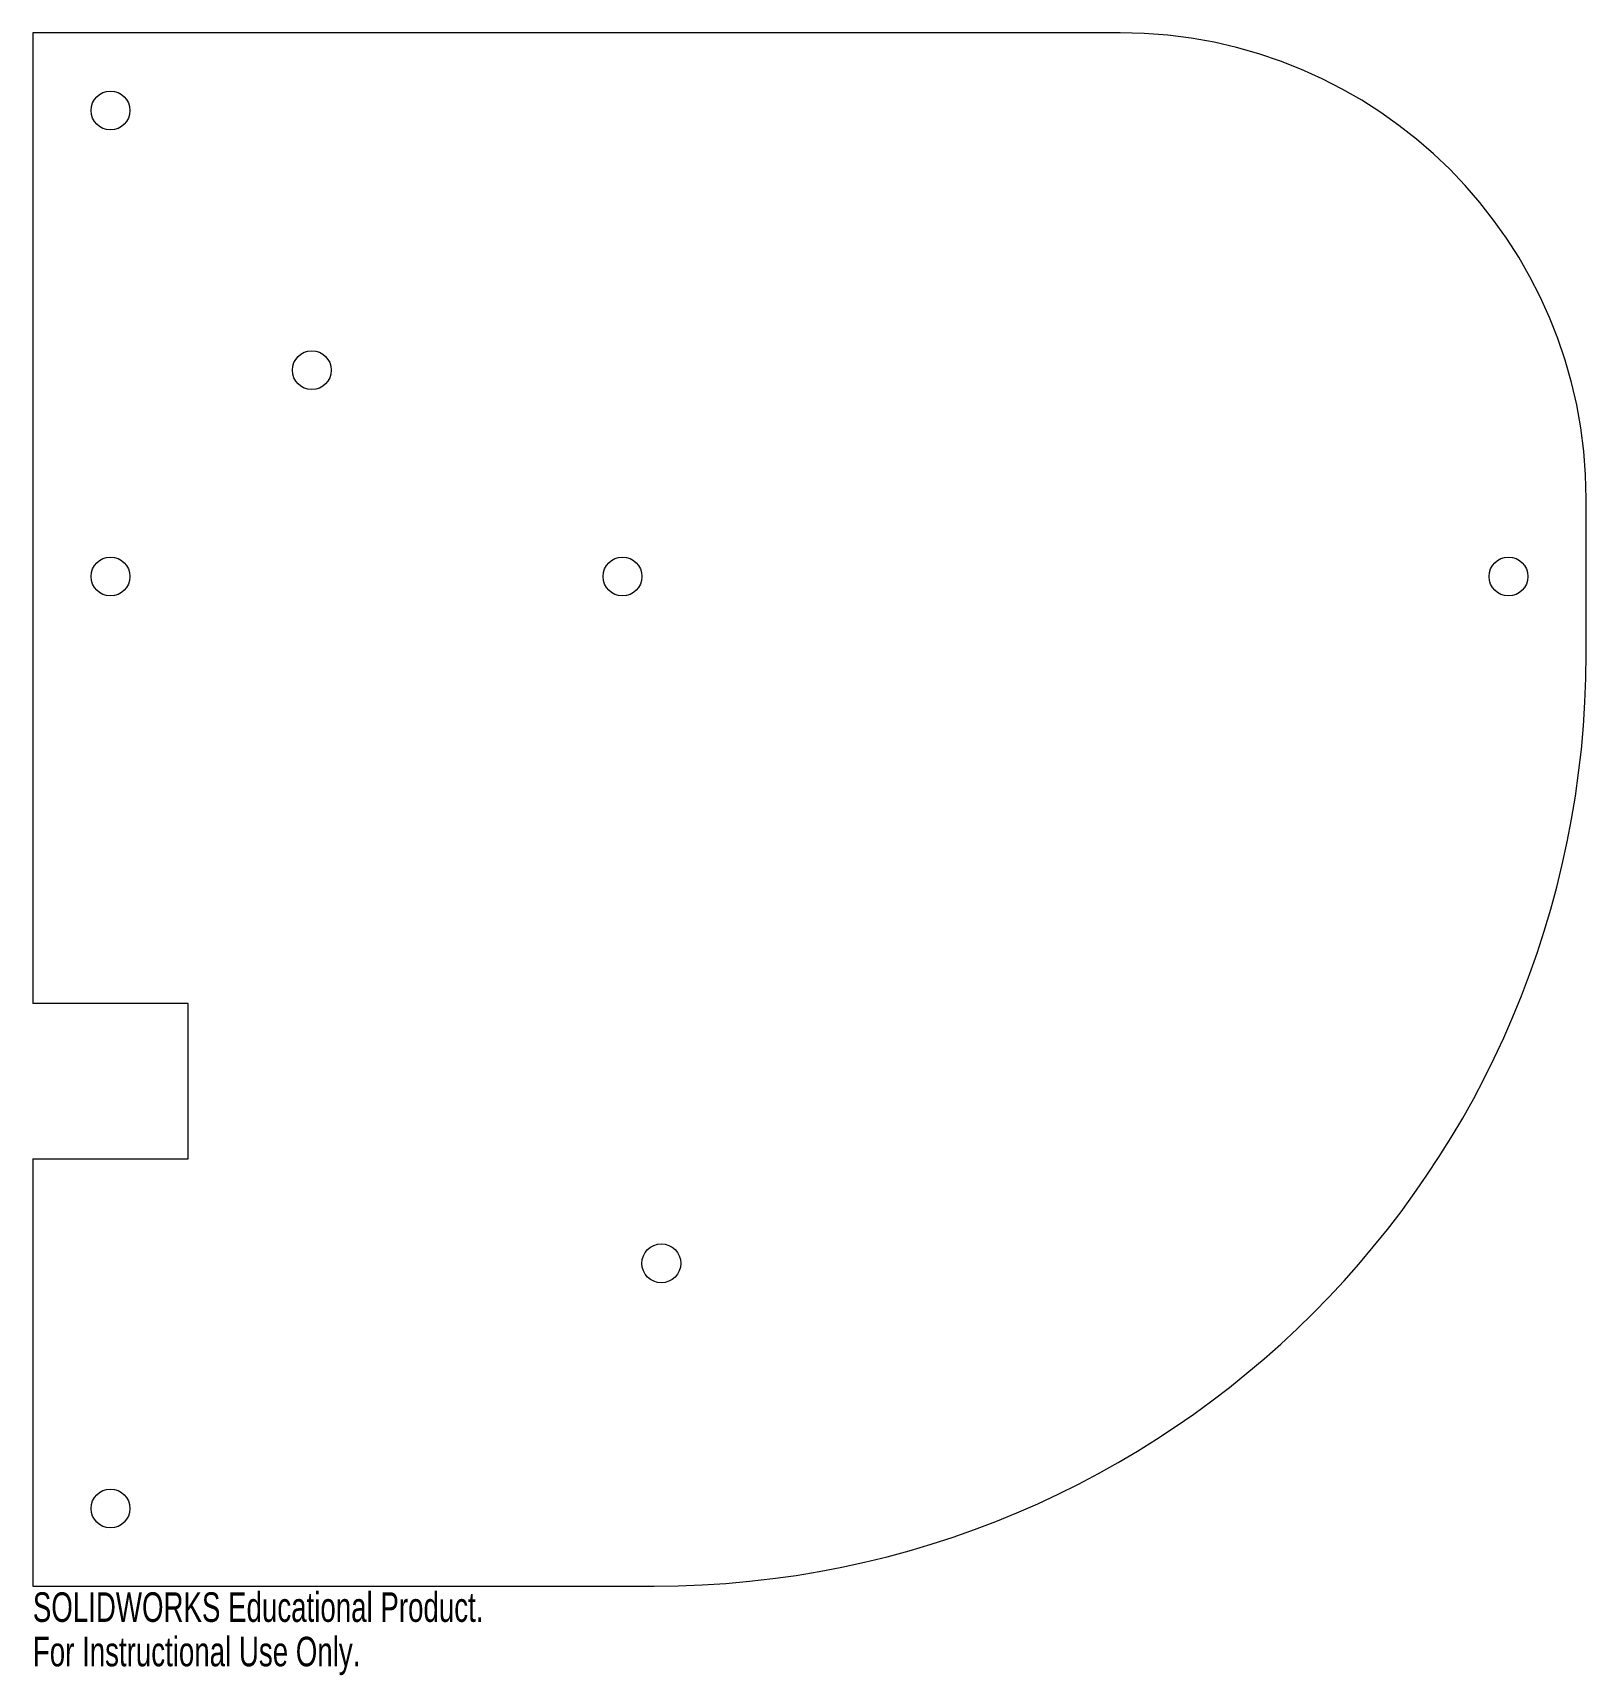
# Model space of a CAD drawing. Header units: inches. Extents: x 0 to 10, y -0.6 to 10.
import ezdxf

# ---------------------------------------------------------------- set-up
doc = ezdxf.new("R2010")
doc.units = ezdxf.units.IN
doc.header["$MEASUREMENT"] = 0
doc.styles.add('SLDTEXTSTYLE0', font='TXT', dxfattribs={"width": 0.7})

msp = doc.modelspace()

# ---------------------------------------------------------------- linework, layer by layer
at = {"color": 7, "linetype": 'Continuous', "lineweight": 15}
for p, q in [((7, 10), (0, 10)), ((0, 10), (0, 3.75)), ((10, 6), (10, 7)), ((1, 3.75), (0, 3.75)), ((1, 2.75), (1, 3.75)), ((0, 2.75), (1, 2.75)), ((0, 2.75), (0, 0)), ((0, 0), (4, 0))]:
    msp.add_line(p, q, dxfattribs=at)
for centre in [(0.5, 9.5), (1.796, 7.828), (0.5, 6.5), (3.796, 6.5), (9.5, 6.5), (4.046, 2.078), (0.5, 0.5)]:
    msp.add_circle(centre, 0.125, dxfattribs=at)
for centre, radius, start, end in [((7, 7), 3, 0, 90), ((4, 6), 6, 270, 0)]:
    msp.add_arc(centre, radius, start, end, dxfattribs=at)

# ---------------------------------------------------------------- texts
at = {"color": 7, "linetype": 'Continuous', "char_height": 0.1903, "attachment_point": 1, "style": 'SLDTEXTSTYLE0'}
for s, insert in [('SOLIDWORKS Educational Product.', (0, -0.04)), ('For Instructional Use Only.', (0, -0.326))]:
    msp.add_mtext(s, dxfattribs=dict(at, insert=insert))

doc.saveas('drawing.dxf')
